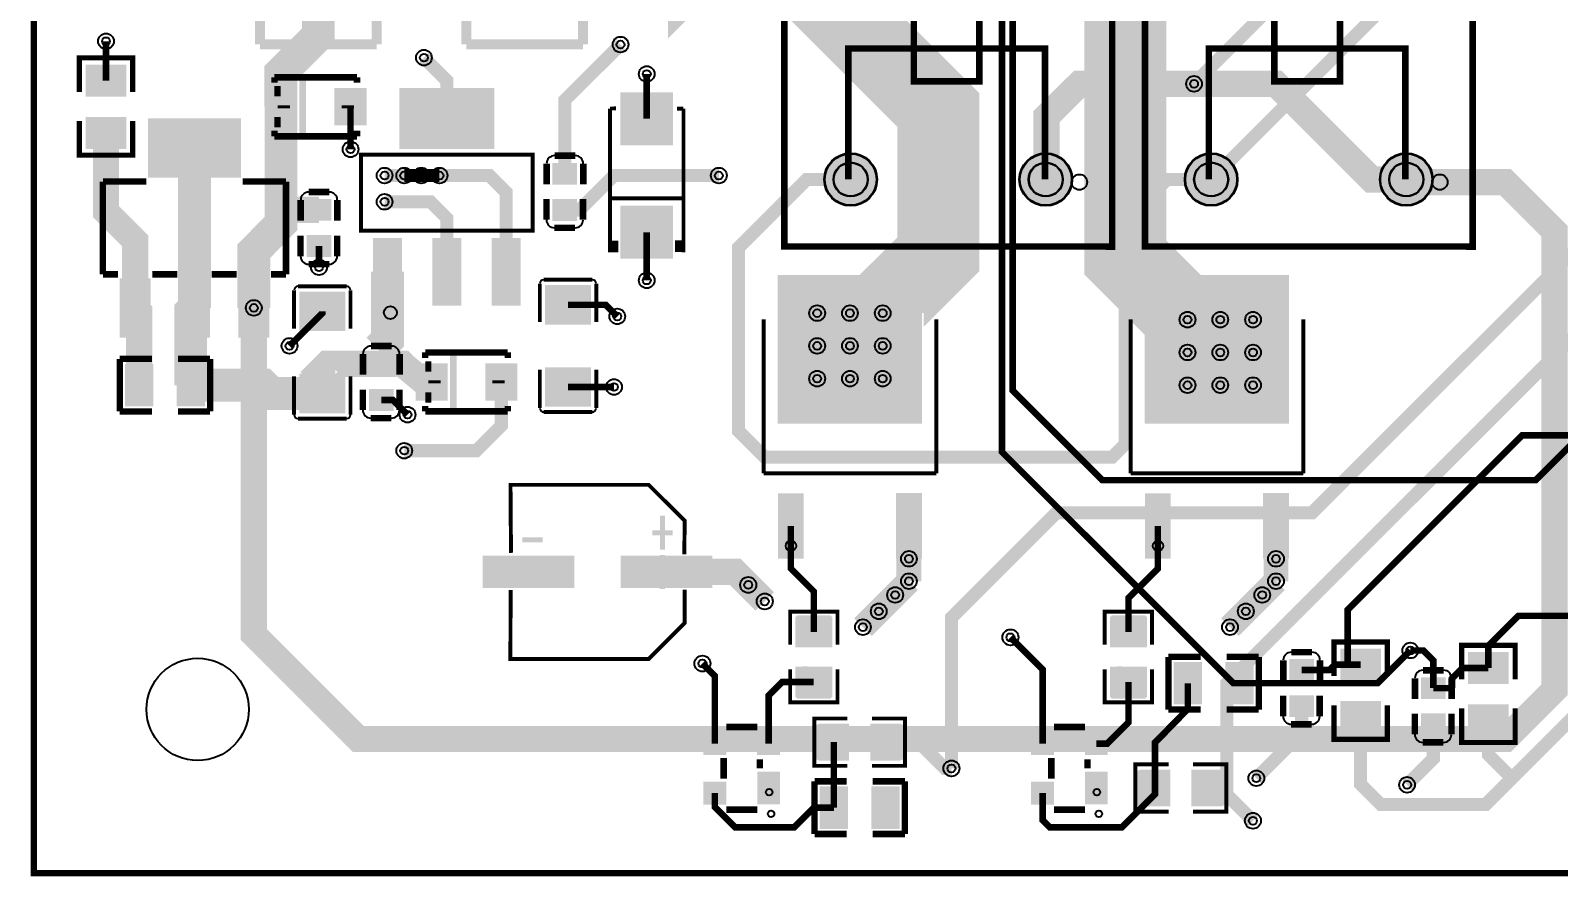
# Model space of a CAD drawing. Extents: x -5 to 3755, y -3755 to 5.
# Drawn here: x -5 to 2326, y -3755 to -2464 of the extents above; entities that cross this region are included whole.
import ezdxf

# ---------------------------------------------------------------- set-up
doc = ezdxf.new("R2010")
doc.units = 9
for name, color, linetype, true_color in [('BoardOutLine', 7, 'Continuous', 0xff00ff), ('BottomLayer', 7, 'Continuous', 0x0000ff), ('BottomSolderMaskLayer', 7, 'Continuous', 0xaa00ff), ('Document', 7, 'Continuous', 0xffffff), ('Hole', 7, 'Continuous', 0x222222), ('Inner1', 7, 'Continuous', 0x999966), ('Inner2', 7, 'Continuous', 0x008000), ('Multi-Layer', 7, 'Continuous', 0xc0c0c0), ('TopLayer', 7, 'Continuous', 0xff0000), ('TopPasteMaskLayer', 7, 'Continuous', 0x808080), ('TopSilkLayer', 7, 'Continuous', 0xffcc00), ('TopSolderMaskLayer', 7, 'Continuous', 0x800080)]:
    doc.layers.add(name, color=color, linetype=linetype, true_color=true_color)

msp = doc.modelspace()

# ---------------------------------------------------------------- hatches: boundary and pattern name
at = {"layer": 'BottomSolderMaskLayer'}
for points in [[(1205.9, -2691.1, 1), (1286.6, -2691.1, 1)], [(1503.5, -2691.1, 1), (1584.2, -2691.1, 1)], [(1755.9, -2691.1, 1), (1836.6, -2691.1, 1)], [(2053.5, -2691.1, 1), (2134.2, -2691.1, 1)]]:
    msp.add_hatch(color=256, dxfattribs=at).paths.add_polyline_path(points)
at = {"layer": 'Document'}
for points in [[(367.1, -2548.6), (367.1, -2564.3), (376.5, -2564.3), (376.5, -2548.6)], [(371.8, -2577.7), (371.8, -2582.4), (390.7, -2582.4), (390.7, -2577.7)], [(378.9, -2564.3), (378.9, -2595.8), (383.6, -2595.8), (383.6, -2564.3)], [(488.3, -2577.7), (488.3, -2582.4), (469.4, -2582.4), (469.4, -2577.7)], [(367.1, -2611.6), (367.1, -2595.8), (376.5, -2595.8), (376.5, -2611.6)], [(961.6, -2605.8), (908.5, -2605.8), (908.5, -2613.7), (961.6, -2613.7)], [(939, -2593.8), (931.1, -2593.8), (931.1, -2625.7), (939, -2625.7)], [(939, -2776.3), (931.1, -2776.3), (931.1, -2744.4), (939, -2744.4)], [(597.1, -2968.6), (597.1, -2984.3), (606.5, -2984.3), (606.5, -2968.6)], [(601.8, -2997.7), (601.8, -3002.4), (620.7, -3002.4), (620.7, -2997.7)], [(608.9, -2984.3), (608.9, -3015.8), (613.6, -3015.8), (613.6, -2984.3)], [(718.3, -2997.7), (718.3, -3002.4), (699.4, -3002.4), (699.4, -2997.7)], [(597.1, -3031.6), (597.1, -3015.8), (606.5, -3015.8), (606.5, -3031.6)], [(747.9, -3294), (747.9, -3286.2), (779.1, -3286.2), (779.1, -3294)], [(934.1, -3294), (986, -3294), (986, -3286.2), (934.1, -3286.2)], [(954.9, -3264.3), (954.9, -3316.3), (962.7, -3316.3), (962.7, -3264.3)]]:
    msp.add_hatch(color=256, dxfattribs=at).paths.add_polyline_path(points)
at = {"layer": 'Multi-Layer'}
for points in [[(1206.9, -2691.1, 1), (1285.6, -2691.1, 1)], [(1504.5, -2691.1, 1), (1583.2, -2691.1, 1)], [(1756.9, -2691.1, 1), (1835.6, -2691.1, 1)], [(2054.5, -2691.1, 1), (2133.2, -2691.1, 1)]]:
    msp.add_hatch(color=256, dxfattribs=at).paths.add_polyline_path(points)
at = {"layer": 'TopLayer'}
for points in [[(138.6, -2517.2), (138.6, -2562.9), (81.5, -2562.9), (81.5, -2517.2)], [(353.3, -2552.5), (400.5, -2552.5), (400.5, -2607.6), (353.3, -2607.6)], [(459.6, -2552.5), (506.8, -2552.5), (506.8, -2607.6), (459.6, -2607.6)], [(701, -2644.2), (559.2, -2644.2), (559.2, -2552.1), (701, -2552.1)], [(974.4, -2559.1), (974.4, -2637.8), (895.7, -2637.8), (895.7, -2559.1)], [(138.6, -2597.2), (138.6, -2642.9), (81.5, -2642.9), (81.5, -2597.2)], [(176.2, -2599.8), (314, -2599.8), (314, -2686.4), (176.2, -2686.4)], [(827.8, -2666.8), (827.8, -2698.2), (792.3, -2698.2), (792.3, -2666.8)], [(417.3, -2753.2), (417.3, -2721.8), (452.8, -2721.8), (452.8, -2753.2)], [(827.8, -2721.9), (827.8, -2753.4), (792.3, -2753.4), (792.3, -2721.9)], [(974.4, -2732.3), (974.4, -2811), (895.7, -2811), (895.7, -2732.3)], [(417.3, -2808.4), (417.3, -2776.9), (452.8, -2776.9), (452.8, -2808.4)], [(561.2, -2782.8), (561.2, -2881.2), (517.9, -2881.2), (517.9, -2782.8)], [(651.8, -2782.8), (651.8, -2881.2), (608.4, -2881.2), (608.4, -2782.8)], [(742.3, -2782.8), (742.3, -2881.2), (699, -2881.2), (699, -2782.8)], [(132.9, -2843.8), (176.2, -2843.8), (176.2, -2930.4), (132.9, -2930.4)], [(223.4, -2843.8), (266.7, -2843.8), (266.7, -2930.4), (223.4, -2930.4)], [(314, -2843.8), (357.3, -2843.8), (357.3, -2930.4), (314, -2930.4)], [(1135.8, -2837.8), (1354.3, -2837.8), (1354.3, -3062.7), (1135.8, -3062.7)], [(1695.8, -2837.8), (1914.3, -2837.8), (1914.3, -3062.7), (1695.8, -3062.7)], [(406, -2921.6), (474.1, -2921.6), (474.1, -2863.1), (406, -2863.1)], [(849.1, -2911.6), (781, -2911.6), (781, -2853.1), (849.1, -2853.1)], [(512.3, -2988.2), (512.3, -2956.8), (547.8, -2956.8), (547.8, -2988.2)], [(141, -2974.5), (180.4, -2974.5), (180.4, -3035.6), (141, -3035.6)], [(219.7, -2974.5), (259.1, -2974.5), (259.1, -3035.6), (219.7, -3035.6)], [(583.3, -2972.5), (630.5, -2972.5), (630.5, -3027.6), (583.3, -3027.6)], [(689.6, -2972.5), (736.8, -2972.5), (736.8, -3027.6), (689.6, -3027.6)], [(849.1, -2978.5), (781, -2978.5), (781, -3037), (849.1, -3037)], [(406, -2988.5), (474.1, -2988.5), (474.1, -3047), (406, -3047)], [(512.3, -3043.4), (512.3, -3011.9), (547.8, -3011.9), (547.8, -3043.4)], [(1174.2, -3172.4), (1135.6, -3172.4), (1135.6, -3267.3), (1174.2, -3267.3)], [(1354.5, -3172.4), (1316, -3172.4), (1316, -3267.3), (1354.5, -3267.3)], [(1734.2, -3172.4), (1695.6, -3172.4), (1695.6, -3267.3), (1734.2, -3267.3)], [(1914.5, -3172.4), (1876, -3172.4), (1876, -3267.3), (1914.5, -3267.3)], [(823.8, -3313.7), (686, -3313.7), (686, -3266.4), (823.8, -3266.4)], [(1034.1, -3313.7), (896.3, -3313.7), (896.3, -3266.4), (1034.1, -3266.4)], [(1217.1, -3404.3), (1162.9, -3404.3), (1162.9, -3359.7), (1217.1, -3359.7)], [(1697.1, -3404.3), (1642.9, -3404.3), (1642.9, -3359.7), (1697.1, -3359.7)], [(1916.5, -3455.6), (1916.5, -3424.1), (1951.9, -3424.1), (1951.9, -3455.6)], [(2052.8, -3409), (2052.8, -3454.6), (1995.7, -3454.6), (1995.7, -3409)], [(2247.8, -3414), (2247.8, -3459.6), (2190.7, -3459.6), (2190.7, -3414)], [(1217.1, -3435.7), (1162.9, -3435.7), (1162.9, -3480.3), (1217.1, -3480.3)], [(1697.1, -3435.7), (1642.9, -3435.7), (1642.9, -3480.3), (1697.1, -3480.3)], [(1780.3, -3490.5), (1740.9, -3490.5), (1740.9, -3429.5), (1780.3, -3429.5)], [(1859.1, -3490.5), (1819.7, -3490.5), (1819.7, -3429.5), (1859.1, -3429.5)], [(2117.3, -3483.2), (2117.3, -3451.8), (2152.8, -3451.8), (2152.8, -3483.2)], [(1916.5, -3510.7), (1916.5, -3479.2), (1951.9, -3479.2), (1951.9, -3510.7)], [(2052.8, -3489), (2052.8, -3534.6), (1995.7, -3534.6), (1995.7, -3489)], [(2247.8, -3494), (2247.8, -3539.6), (2190.7, -3539.6), (2190.7, -3494)], [(2117.3, -3538.4), (2117.3, -3506.9), (2152.8, -3506.9), (2152.8, -3538.4)], [(1022.5, -3568.7), (1022.5, -3535.7), (1055.5, -3535.7), (1055.5, -3568.7)], [(1104.5, -3568.7), (1104.5, -3535.7), (1137.5, -3535.7), (1137.5, -3568.7)], [(1242.9, -3522.9), (1242.9, -3577.1), (1198.3, -3577.1), (1198.3, -3522.9)], [(1277.1, -3522.9), (1277.1, -3577.1), (1321.7, -3577.1), (1321.7, -3522.9)], [(1522.5, -3568.7), (1522.5, -3535.7), (1555.5, -3535.7), (1555.5, -3568.7)], [(1604.5, -3568.7), (1604.5, -3535.7), (1637.5, -3535.7), (1637.5, -3568.7)], [(1022.5, -3644.3), (1022.5, -3611.3), (1055.5, -3611.3), (1055.5, -3644.3)], [(1104.5, -3643.5), (1104.5, -3596.3), (1137.5, -3596.3), (1137.5, -3643.5)], [(1522.5, -3644.3), (1522.5, -3611.3), (1555.5, -3611.3), (1555.5, -3644.3)], [(1604.5, -3643.5), (1604.5, -3596.3), (1637.5, -3596.3), (1637.5, -3643.5)], [(1732.9, -3592.9), (1732.9, -3647.1), (1688.3, -3647.1), (1688.3, -3592.9)], [(1767.1, -3592.9), (1767.1, -3647.1), (1811.7, -3647.1), (1811.7, -3592.9)], [(1240.3, -3680.5), (1200.9, -3680.5), (1200.9, -3619.5), (1240.3, -3619.5)], [(1319.1, -3680.5), (1279.7, -3680.5), (1279.7, -3619.5), (1319.1, -3619.5)]]:
    msp.add_hatch(color=256, dxfattribs=at).paths.add_polyline_path(points)
at = {"layer": 'TopPasteMaskLayer'}
for points in [[(138.6, -2517.2), (138.6, -2562.9), (81.5, -2562.9), (81.5, -2517.2)], [(353.3, -2552.5), (400.5, -2552.5), (400.5, -2607.6), (353.3, -2607.6)], [(459.6, -2552.5), (506.8, -2552.5), (506.8, -2607.6), (459.6, -2607.6)], [(701, -2644.2), (559.2, -2644.2), (559.2, -2552.1), (701, -2552.1)], [(974.4, -2559.1), (974.4, -2637.8), (895.7, -2637.8), (895.7, -2559.1)], [(138.6, -2597.2), (138.6, -2642.9), (81.5, -2642.9), (81.5, -2597.2)], [(176.2, -2599.8), (314, -2599.8), (314, -2686.4), (176.2, -2686.4)], [(827.8, -2666.8), (827.8, -2698.2), (792.3, -2698.2), (792.3, -2666.8)], [(417.3, -2753.2), (417.3, -2721.8), (452.8, -2721.8), (452.8, -2753.2)], [(827.8, -2721.9), (827.8, -2753.4), (792.3, -2753.4), (792.3, -2721.9)], [(974.4, -2732.3), (974.4, -2811), (895.7, -2811), (895.7, -2732.3)], [(417.3, -2808.4), (417.3, -2776.9), (452.8, -2776.9), (452.8, -2808.4)], [(561.2, -2782.8), (561.2, -2881.2), (517.9, -2881.2), (517.9, -2782.8)], [(651.8, -2782.8), (651.8, -2881.2), (608.4, -2881.2), (608.4, -2782.8)], [(742.3, -2782.8), (742.3, -2881.2), (699, -2881.2), (699, -2782.8)], [(132.9, -2843.8), (176.2, -2843.8), (176.2, -2930.4), (132.9, -2930.4)], [(223.4, -2843.8), (266.7, -2843.8), (266.7, -2930.4), (223.4, -2930.4)], [(314, -2843.8), (357.3, -2843.8), (357.3, -2930.4), (314, -2930.4)], [(1135.8, -2837.8), (1354.3, -2837.8), (1354.3, -3062.7), (1135.8, -3062.7)], [(1695.8, -2837.8), (1914.3, -2837.8), (1914.3, -3062.7), (1695.8, -3062.7)], [(410, -2921.6), (424.6, -2921.6), (428.5, -2917.7), (428.5, -2905.7), (432.4, -2901.7), (447.7, -2901.7), (451.6, -2905.7), (451.6, -2917.7), (455.6, -2921.6), (470.1, -2921.6), (474.1, -2917.7), (474.1, -2867.1), (470.1, -2863.1), (410, -2863.1), (406, -2867.1), (406, -2917.7)], [(845.1, -2911.6), (830.6, -2911.6), (826.6, -2907.7), (826.6, -2895.7), (822.7, -2891.7), (807.4, -2891.7), (803.5, -2895.7), (803.5, -2907.7), (799.6, -2911.6), (785, -2911.6), (781, -2907.7), (781, -2857.1), (785, -2853.1), (845.1, -2853.1), (849.1, -2857.1), (849.1, -2907.7)], [(512.3, -2988.2), (512.3, -2956.8), (547.8, -2956.8), (547.8, -2988.2)], [(141, -2974.5), (180.4, -2974.5), (180.4, -3035.6), (141, -3035.6)], [(219.7, -2974.5), (259.1, -2974.5), (259.1, -3035.6), (219.7, -3035.6)], [(583.3, -2972.5), (630.5, -2972.5), (630.5, -3027.6), (583.3, -3027.6)], [(689.6, -2972.5), (736.8, -2972.5), (736.8, -3027.6), (689.6, -3027.6)], [(845.1, -2978.5), (830.6, -2978.5), (826.6, -2982.5), (826.6, -2994.5), (822.7, -2998.4), (807.4, -2998.4), (803.5, -2994.5), (803.5, -2982.5), (799.6, -2978.5), (785, -2978.5), (781, -2982.5), (781, -3033.1), (785, -3037), (845.1, -3037), (849.1, -3033.1), (849.1, -2982.5)], [(410, -2988.5), (424.6, -2988.5), (428.5, -2992.5), (428.5, -3004.5), (432.4, -3008.4), (447.7, -3008.4), (451.6, -3004.5), (451.6, -2992.5), (455.6, -2988.5), (470.1, -2988.5), (474.1, -2992.5), (474.1, -3043.1), (470.1, -3047), (410, -3047), (406, -3043.1), (406, -2992.5)], [(512.3, -3043.4), (512.3, -3011.9), (547.8, -3011.9), (547.8, -3043.4)], [(1174.2, -3172.4), (1135.6, -3172.4), (1135.6, -3267.3), (1174.2, -3267.3)], [(1354.5, -3172.4), (1316, -3172.4), (1316, -3267.3), (1354.5, -3267.3)], [(1734.2, -3172.4), (1695.6, -3172.4), (1695.6, -3267.3), (1734.2, -3267.3)], [(1914.5, -3172.4), (1876, -3172.4), (1876, -3267.3), (1914.5, -3267.3)], [(823.8, -3313.7), (686, -3313.7), (686, -3266.4), (823.8, -3266.4)], [(1034.1, -3313.7), (896.3, -3313.7), (896.3, -3266.4), (1034.1, -3266.4)], [(1215.2, -3405.4), (1198.7, -3405.4), (1198.7, -3387.9), (1180.9, -3387.9), (1180.9, -3405.2), (1164.8, -3405.4), (1162.8, -3403.5), (1162.8, -3358.2), (1164.8, -3356.2), (1215.2, -3356.2), (1217.2, -3358.2), (1217.2, -3403.5)], [(1695.2, -3405.4), (1678.7, -3405.4), (1678.7, -3387.9), (1660.9, -3387.9), (1660.9, -3405.2), (1644.8, -3405.4), (1642.8, -3403.5), (1642.8, -3358.2), (1644.8, -3356.2), (1695.2, -3356.2), (1697.2, -3358.2), (1697.2, -3403.5)], [(1916.5, -3455.6), (1916.5, -3424.1), (1951.9, -3424.1), (1951.9, -3455.6)], [(2052.8, -3409), (2052.8, -3454.6), (1995.7, -3454.6), (1995.7, -3409)], [(2247.8, -3414), (2247.8, -3459.6), (2190.7, -3459.6), (2190.7, -3414)], [(1215.2, -3483.8), (1164.8, -3483.8), (1162.8, -3481.8), (1162.8, -3436.5), (1164.8, -3434.6), (1180.9, -3434.4), (1180.9, -3452.1), (1198.7, -3452.1), (1198.7, -3434.8), (1215.2, -3434.6), (1217.2, -3436.5), (1217.2, -3481.8)], [(1695.2, -3483.8), (1644.8, -3483.8), (1642.8, -3481.8), (1642.8, -3436.5), (1644.8, -3434.6), (1660.9, -3434.4), (1660.9, -3452.1), (1678.7, -3452.1), (1678.7, -3434.8), (1695.2, -3434.6), (1697.2, -3436.5), (1697.2, -3481.8)], [(1780.3, -3490.5), (1740.9, -3490.5), (1740.9, -3429.5), (1780.3, -3429.5)], [(1859.1, -3490.5), (1819.7, -3490.5), (1819.7, -3429.5), (1859.1, -3429.5)], [(2117.3, -3483.2), (2117.3, -3451.8), (2152.8, -3451.8), (2152.8, -3483.2)], [(1916.5, -3510.7), (1916.5, -3479.2), (1951.9, -3479.2), (1951.9, -3510.7)], [(2052.8, -3489), (2052.8, -3534.6), (1995.7, -3534.6), (1995.7, -3489)], [(2247.8, -3494), (2247.8, -3539.6), (2190.7, -3539.6), (2190.7, -3494)], [(2117.3, -3538.4), (2117.3, -3506.9), (2152.8, -3506.9), (2152.8, -3538.4)], [(1022.5, -3568.7), (1022.5, -3535.7), (1055.5, -3535.7), (1055.5, -3568.7)], [(1104.5, -3568.7), (1104.5, -3535.7), (1137.5, -3535.7), (1137.5, -3568.7)], [(1242.3, -3524.8), (1242.3, -3541.3), (1224.8, -3541.3), (1224.8, -3559.1), (1242.1, -3559.1), (1242.3, -3575.2), (1240.3, -3577.2), (1195, -3577.2), (1193.1, -3575.2), (1193.1, -3524.8), (1195, -3522.8), (1240.3, -3522.8)], [(1326.9, -3524.8), (1326.9, -3575.2), (1325, -3577.2), (1279.7, -3577.2), (1277.7, -3575.2), (1277.5, -3559.1), (1295.2, -3559.1), (1295.2, -3541.3), (1277.9, -3541.3), (1277.7, -3524.8), (1279.7, -3522.8), (1325, -3522.8)], [(1522.5, -3568.7), (1522.5, -3535.7), (1555.5, -3535.7), (1555.5, -3568.7)], [(1604.5, -3568.7), (1604.5, -3535.7), (1637.5, -3535.7), (1637.5, -3568.7)], [(1022.5, -3644.3), (1022.5, -3611.3), (1055.5, -3611.3), (1055.5, -3644.3)], [(1104.5, -3643.5), (1104.5, -3596.3), (1137.5, -3596.3), (1137.5, -3643.5)], [(1522.5, -3644.3), (1522.5, -3611.3), (1555.5, -3611.3), (1555.5, -3644.3)], [(1604.5, -3643.5), (1604.5, -3596.3), (1637.5, -3596.3), (1637.5, -3643.5)], [(1732.3, -3594.8), (1732.3, -3611.3), (1714.8, -3611.3), (1714.8, -3629.1), (1732.1, -3629.1), (1732.3, -3645.2), (1730.3, -3647.2), (1685, -3647.2), (1683.1, -3645.2), (1683.1, -3594.8), (1685, -3592.8), (1730.3, -3592.8)], [(1816.9, -3594.8), (1816.9, -3645.2), (1815, -3647.2), (1769.7, -3647.2), (1767.7, -3645.2), (1767.5, -3629.1), (1785.2, -3629.1), (1785.2, -3611.3), (1767.9, -3611.3), (1767.7, -3594.8), (1769.7, -3592.8), (1815, -3592.8)], [(1240.3, -3680.5), (1200.9, -3680.5), (1200.9, -3619.5), (1240.3, -3619.5)], [(1319.1, -3680.5), (1279.7, -3680.5), (1279.7, -3619.5), (1319.1, -3619.5)]]:
    msp.add_hatch(color=256, dxfattribs=at).paths.add_polyline_path(points)
at = {"layer": 'TopSilkLayer'}
for points in [[(405.1, -2535.1), (415.1, -2535.1), (415.1, -2625.1), (410.1, -2625.1), (405.1, -2625.1)], [(875.9, -2784.3), (891.9, -2784.3), (891.7, -2802.4), (875.9, -2802.3)], [(978.2, -2783.9), (994.2, -2784), (994, -2802.1), (978.2, -2801.9)], [(635.1, -2955.1), (645.1, -2955.1), (645.1, -3045.1), (640.1, -3045.1), (635.1, -3045.1)], [(963, -3256.3), (963, -3204.3), (955.2, -3204.3), (955.2, -3256.3)], [(745.1, -3245.1), (745.1, -3237.3), (776.2, -3237.3), (776.2, -3245.1)], [(974.7, -3234.2), (974.7, -3226.4), (943.5, -3226.4), (943.5, -3234.2)]]:
    msp.add_hatch(color=256, dxfattribs=at).paths.add_polyline_path(points)
at = {"layer": 'TopSolderMaskLayer'}
for points in [[(141.1, -2515.6), (141.1, -2564.5), (79, -2564.5), (79, -2515.6)], [(352.3, -2551.5), (401.5, -2551.5), (401.5, -2608.6), (352.3, -2608.6)], [(458.6, -2551.5), (507.8, -2551.5), (507.8, -2608.6), (458.6, -2608.6)], [(702.5, -2644.8), (557.7, -2644.8), (557.7, -2551.4), (702.5, -2551.4)], [(975.4, -2558.1), (975.4, -2638.8), (894.7, -2638.8), (894.7, -2558.1)], [(141.1, -2595.6), (141.1, -2644.5), (79, -2644.5), (79, -2595.6)], [(174.2, -2597.8), (316, -2597.8), (316, -2688.4), (174.2, -2688.4)], [(1205.9, -2691.1, 1), (1286.6, -2691.1, 1)], [(1503.5, -2691.1, 1), (1584.2, -2691.1, 1)], [(1755.9, -2691.1, 1), (1836.6, -2691.1, 1)], [(2053.5, -2691.1, 1), (2134.2, -2691.1, 1)], [(828.9, -2665.9), (828.9, -2699.1), (791.2, -2699.1), (791.2, -2665.9)], [(416.2, -2754.1), (416.2, -2720.9), (453.9, -2720.9), (453.9, -2754.1)], [(828.9, -2721), (828.9, -2754.3), (791.2, -2754.3), (791.2, -2721)], [(975.4, -2731.3), (975.4, -2812), (894.7, -2812), (894.7, -2731.3)], [(416.2, -2809.3), (416.2, -2776), (453.9, -2776), (453.9, -2809.3)], [(561.6, -2780.5), (561.6, -2883.5), (517.5, -2883.5), (517.5, -2780.5)], [(652.2, -2780.5), (652.2, -2883.5), (608, -2883.5), (608, -2780.5)], [(742.7, -2780.5), (742.7, -2883.5), (698.6, -2883.5), (698.6, -2780.5)], [(130.9, -2841.8), (178.2, -2841.8), (178.2, -2932.4), (130.9, -2932.4)], [(221.4, -2841.8), (268.7, -2841.8), (268.7, -2932.4), (221.4, -2932.4)], [(312, -2841.8), (359.3, -2841.8), (359.3, -2932.4), (312, -2932.4)], [(1134.9, -2836.8), (1355.2, -2836.8), (1355.2, -3063.7), (1134.9, -3063.7)], [(1694.9, -2836.8), (1915.2, -2836.8), (1915.2, -3063.7), (1694.9, -3063.7)], [(404.9, -2922.5), (475.2, -2922.5), (475.2, -2862.3), (404.9, -2862.3)], [(850.2, -2912.5), (779.9, -2912.5), (779.9, -2852.3), (850.2, -2852.3)], [(511.2, -2989.1), (511.2, -2955.9), (548.9, -2955.9), (548.9, -2989.1)], [(139, -2972.5), (182.4, -2972.5), (182.4, -3037.6), (139, -3037.6)], [(217.7, -2972.5), (261.1, -2972.5), (261.1, -3037.6), (217.7, -3037.6)], [(582.3, -2971.5), (631.5, -2971.5), (631.5, -3028.6), (582.3, -3028.6)], [(688.6, -2971.5), (737.8, -2971.5), (737.8, -3028.6), (688.6, -3028.6)], [(850.2, -2977.7), (779.9, -2977.7), (779.9, -3037.8), (850.2, -3037.8)], [(404.9, -2987.7), (475.2, -2987.7), (475.2, -3047.8), (404.9, -3047.8)], [(511.2, -3044.3), (511.2, -3011), (548.9, -3011), (548.9, -3044.3)], [(1174.6, -3170), (1135.2, -3170), (1135.2, -3269.7), (1174.6, -3269.7)], [(1354.9, -3169.9), (1315.5, -3169.9), (1315.5, -3269.7), (1354.9, -3269.7)], [(1734.6, -3170), (1695.2, -3170), (1695.2, -3269.7), (1734.6, -3269.7)], [(1914.9, -3169.9), (1875.5, -3169.9), (1875.5, -3269.7), (1914.9, -3269.7)], [(824.8, -3314.7), (685, -3314.7), (685, -3265.4), (824.8, -3265.4)], [(1035.1, -3314.7), (895.3, -3314.7), (895.3, -3265.4), (1035.1, -3265.4)], [(1218.3, -3405.1), (1161.7, -3405.1), (1161.7, -3358.8), (1218.3, -3358.8)], [(1698.3, -3405.1), (1641.7, -3405.1), (1641.7, -3358.8), (1698.3, -3358.8)], [(1915.4, -3456.5), (1915.4, -3423.2), (1953, -3423.2), (1953, -3456.5)], [(2055.3, -3407.4), (2055.3, -3456.2), (1993.2, -3456.2), (1993.2, -3407.4)], [(2250.3, -3412.4), (2250.3, -3461.2), (2188.2, -3461.2), (2188.2, -3412.4)], [(1218.3, -3434.9), (1161.7, -3434.9), (1161.7, -3481.2), (1218.3, -3481.2)], [(1698.3, -3434.9), (1641.7, -3434.9), (1641.7, -3481.2), (1698.3, -3481.2)], [(1782.3, -3492.5), (1738.9, -3492.5), (1738.9, -3427.5), (1782.3, -3427.5)], [(1861.1, -3492.5), (1817.7, -3492.5), (1817.7, -3427.5), (1861.1, -3427.5)], [(2116.2, -3484.1), (2116.2, -3450.9), (2153.9, -3450.9), (2153.9, -3484.1)], [(1915.4, -3511.6), (1915.4, -3478.3), (1953, -3478.3), (1953, -3511.6)], [(2055.3, -3487.4), (2055.3, -3536.2), (1993.2, -3536.2), (1993.2, -3487.4)], [(2250.3, -3492.4), (2250.3, -3541.2), (2188.2, -3541.2), (2188.2, -3492.4)], [(2116.2, -3539.3), (2116.2, -3506), (2153.9, -3506), (2153.9, -3539.3)], [(1021.5, -3569.7), (1021.5, -3534.7), (1056.5, -3534.7), (1056.5, -3569.7)], [(1103.5, -3569.7), (1103.5, -3534.7), (1138.5, -3534.7), (1138.5, -3569.7)], [(1243.9, -3521.9), (1243.9, -3578.1), (1197.3, -3578.1), (1197.3, -3521.9)], [(1276.1, -3521.9), (1276.1, -3578.1), (1322.7, -3578.1), (1322.7, -3521.9)], [(1521.5, -3569.7), (1521.5, -3534.7), (1556.5, -3534.7), (1556.5, -3569.7)], [(1603.5, -3569.7), (1603.5, -3534.7), (1638.5, -3534.7), (1638.5, -3569.7)], [(1021.5, -3645.3), (1021.5, -3610.3), (1056.5, -3610.3), (1056.5, -3645.3)], [(1103.8, -3645), (1103.8, -3594.9), (1138.2, -3594.9), (1138.2, -3645)], [(1521.5, -3645.3), (1521.5, -3610.3), (1556.5, -3610.3), (1556.5, -3645.3)], [(1603.8, -3645), (1603.8, -3594.9), (1638.2, -3594.9), (1638.2, -3645)], [(1733.9, -3591.9), (1733.9, -3648.1), (1687.3, -3648.1), (1687.3, -3591.9)], [(1766.1, -3591.9), (1766.1, -3648.1), (1812.7, -3648.1), (1812.7, -3591.9)], [(1242.3, -3682.5), (1198.9, -3682.5), (1198.9, -3617.5), (1242.3, -3617.5)], [(1321.1, -3682.5), (1277.7, -3682.5), (1277.7, -3617.5), (1321.1, -3617.5)]]:
    msp.add_hatch(color=256, dxfattribs=at).paths.add_polyline_path(points)

# ---------------------------------------------------------------- linework, layer by layer
at = {"layer": 'BoardOutLine', "const_width": 10}
msp.add_lwpolyline([(0, 0), (3750, 0), (3750, -3750), (0, -3750), (0, 0)], close=True, dxfattribs=at)
at = {"layer": 'BottomLayer', "const_width": 40}
for points in [[(2093.9, -2691.1), (2041.1, -2691.1), (1895.1, -2545.1), (1770.1, -2545.1)], [(335.6, -2887.1), (335.6, -3385.6), (495.1, -3545.1), (2245.1, -3545.1), (2320.1, -3470.1), (2320.1, -2770.1), (2245.1, -2695.1), (2097.9, -2695.1), (2093.9, -2691.2)]]:
    msp.add_lwpolyline(points, dxfattribs=at)
at = {"layer": 'BottomSolderMaskLayer'}
for centre, radius in [((1246.2, -2691.1), 40.4), ((1543.9, -2691.1), 40.4), ((1796.2, -2691.1), 40.4), ((2093.9, -2691.1), 40.4), ((1246.2, -2691.1), 26.2), ((1543.9, -2691.1), 26.2), ((1796.2, -2691.1), 26.2), ((2093.9, -2691.1), 26.2)]:
    msp.add_circle(centre, radius, dxfattribs=at)
at = {"layer": 'Document'}
for centre, radius in [((1595.1, -2695.1), 11.8), ((2145.1, -2695.1), 11.8), ((544, -2894.3), 9.84), ((1155.1, -3250.1), 7.87), ((1715.1, -3250.1), 7.87), ((1121.7, -3626.4), 5), ((1621.7, -3626.4), 5)]:
    msp.add_circle(centre, radius, dxfattribs=at)
at = {"layer": 'Hole'}
for centre, radius in [((110.1, -2480.1), 6), ((895.1, -2485.1), 6), ((595.1, -2505.1), 6), ((935.1, -2530.1), 6), ((1770.1, -2545.1), 6), ((483.2, -2645.1), 6), ((535.1, -2685.1), 6), ((565.1, -2685.1), 6), ((591.1, -2685.1), 6), ((618.9, -2685.1), 6), ((1045.1, -2685.1), 6), ((535.1, -2725.1), 6), ((435.1, -2825.1), 6), ((935.1, -2845.1), 6), ((335.6, -2887.1), 6), ((1195.1, -2895.1), 6), ((1245.1, -2895.1), 6), ((1295.1, -2895.1), 6), ((890.1, -2900.1), 6), ((1760.1, -2905.1), 6), ((1810.1, -2905.1), 6), ((1860.1, -2905.1), 6), ((390.1, -2945.1), 6), ((1195.1, -2945.1), 6), ((1245.1, -2945.1), 6), ((1295.1, -2945.1), 6), ((1760.1, -2955.1), 6), ((1810.1, -2955.1), 6), ((1860.1, -2955.1), 6), ((885.1, -3007.8), 6), ((1195.1, -2995.1), 6), ((1245.1, -2995.1), 6), ((1295.1, -2995.1), 6), ((1760.1, -3005.1), 6), ((1810.1, -3005.1), 6), ((1860.1, -3005.1), 6), ((570.1, -3050.1), 6), ((565.1, -3105.1), 6), ((1335.1, -3270.1), 6), ((1895.1, -3270.1), 6), ((1090, -3310), 6.1), ((1335.1, -3304.3), 6), ((1895.1, -3304.3), 6), ((1115.1, -3335.1), 6.1), ((1314.1, -3325.3), 6), ((1874.1, -3325.3), 6), ((1289.1, -3350.3), 6), ((1849.1, -3350.3), 6), ((1264.9, -3374.5), 6), ((1824.9, -3374.5), 6), ((1490, -3390), 6.1), ((1020, -3430), 6.1), ((2100, -3410), 6), ((1400, -3590), 6.1), ((1865.1, -3605.1), 6), ((2095.1, -3615.1), 6), ((1860, -3670), 6.1)]:
    msp.add_circle(centre, radius, dxfattribs=at)
at = {"layer": 'Inner1'}
for points, const_width in [([(1810.1, -2955.1), (1665.1, -2810.1), (1665.1, -1215.1), (2050.1, -830.1), (2050.1, -550.7), (1828.8, -329.4)], 125), ([(1465.1, -302.9), (1541.7, -379.5), (1541.7, -1153), (1493.2, -1201.4), (1493.2, -3013.2), (1630, -3150), (2291.3, -3150), (2359.6, -3081.7)], 10), ([(1287.9, -480.1), (1287.9, -666.6), (1477.2, -855.9), (1477.2, -3107.2), (1830, -3460), (2050, -3460), (2100, -3410)], 10), ([(1295.1, -2895.1), (1295.1, -2890.1), (1380.1, -2805.1), (1380.1, -2585.1), (1050.1, -2255.1), (1050.1, -1025.1), (1100.1, -975.1), (1100.1, -632), (1101.3, -630.7)], 125), ([(2765.1, -1215.1), (2765.1, -1545.1), (2575.1, -1735.1), (2415.1, -1735.1), (2155.1, -1995.1), (2155.1, -2332.3), (1796.2, -2691.1)], 20)]:
    msp.add_lwpolyline(points, dxfattribs=dict(at, const_width=const_width))
at = {"layer": 'Inner2', "const_width": 20}
for points in [[(2765.1, -1215.1), (2765.1, -1545.1), (2575.1, -1735.1), (2415.1, -1735.1), (2155.1, -1995.1), (2155.1, -2332.3), (1796.2, -2691.1)], [(2166, -1418.3), (2161.7, -1418.3), (1960, -1620), (1960, -2355.1), (1770.1, -2545.1)], [(2445.1, -2695.1), (2445.1, -2704.9), (1950, -3200), (1560, -3200), (1400, -3360), (1400, -3590)], [(2445.1, -2895.1), (2384.9, -2895.1), (1820, -3460), (1820, -3630), (1860, -3670)]]:
    msp.add_lwpolyline(points, dxfattribs=at)
at = {"layer": 'Multi-Layer'}
for centre, radius in [((110.1, -2480.1), 12), ((595.1, -2505.1), 12), ((895.1, -2485.1), 12), ((935.1, -2530.1), 12), ((1770.1, -2545.1), 12), ((483.2, -2645.1), 12), ((1246.2, -2691.1), 39.4), ((1543.9, -2691.1), 39.4), ((1796.2, -2691.1), 39.4), ((2093.9, -2691.1), 39.4), ((535.1, -2685.1), 12), ((565.1, -2685.1), 12), ((591.1, -2685.1), 12), ((618.9, -2685.1), 12), ((1045.1, -2685.1), 12), ((1246.2, -2691.1), 25.6), ((1543.9, -2691.1), 25.6), ((1796.2, -2691.1), 25.6), ((2093.9, -2691.1), 25.6), ((535.1, -2725.1), 12), ((435.1, -2825.1), 12), ((935.1, -2845.1), 12), ((335.6, -2887.1), 12), ((890.1, -2900.1), 12), ((1195.1, -2895.1), 12), ((1245.1, -2895.1), 12), ((1295.1, -2895.1), 12), ((1760.1, -2905.1), 12), ((1810.1, -2905.1), 12), ((1860.1, -2905.1), 12), ((390.1, -2945.1), 12), ((1195.1, -2945.1), 12), ((1245.1, -2945.1), 12), ((1295.1, -2945.1), 12), ((1760.1, -2955.1), 12), ((1810.1, -2955.1), 12), ((1860.1, -2955.1), 12), ((1195.1, -2995.1), 12), ((1245.1, -2995.1), 12), ((1295.1, -2995.1), 12), ((885.1, -3007.8), 12), ((1760.1, -3005.1), 12), ((1810.1, -3005.1), 12), ((1860.1, -3005.1), 12), ((570.1, -3050.1), 12), ((565.1, -3105.1), 12), ((1335.1, -3270.1), 12), ((1895.1, -3270.1), 12), ((1090, -3310), 12.2), ((1335.1, -3304.3), 12), ((1895.1, -3304.3), 12), ((1115.1, -3335.1), 12.2), ((1314.1, -3325.3), 12), ((1874.1, -3325.3), 12), ((1289.1, -3350.3), 12), ((1849.1, -3350.3), 12), ((1264.9, -3374.5), 12), ((1490, -3390), 12.2), ((1824.9, -3374.5), 12), ((2100, -3410), 12), ((250, -3500), 78), ((1020, -3430), 12.2), ((1400, -3590), 12.2), ((1865.1, -3605.1), 12), ((2095.1, -3615.1), 12), ((1860, -3670), 12.2)]:
    msp.add_circle(centre, radius, dxfattribs=at)
at = {"layer": 'TopLayer'}
for points, const_width in [([(1030.1, -1699), (1030.1, -2325.1), (1065.1, -2290.1), (1660.1, -2290.1), (1660.1, -1835.2), (1796.3, -1699)], 125), ([(434.2, -2379.4), (434.2, -2471), (376.9, -2528.2), (376.9, -2580.1)], 50), ([(110.1, -2540.1), (110.1, -2480.1)], 10), ([(810.1, -2682.5), (810.1, -2570.1), (895.1, -2485.1)], 20), ([(630.1, -2598.1), (630.1, -2540.1), (595.1, -2505.1)], 20), ([(935.1, -2598.4), (935.1, -2530.1)], 10), ([(1770.1, -2545.1), (1595.1, -2545.1), (1545.1, -2595.1), (1545.1, -2689.9), (1543.9, -2691.1)], 40), ([(377, -2580.1), (377, -2758.2), (335.6, -2800.6), (335.6, -2887.1)], 50), ([(483.2, -2580.1), (483.2, -2645.1)], 10), ([(154.5, -2887.1), (154.5, -2784.5), (110.1, -2740.1), (110.1, -2620.1)], 40), ([(245.1, -2643.1), (245.1, -2887.1)], 50), ([(565.1, -2685.1), (535.1, -2685.1)], 20), ([(591.1, -2685.1), (565.1, -2685.1)], 20), ([(618.9, -2685.1), (591.1, -2685.1)], 20), ([(720.6, -2832), (720.6, -2710.6), (695.1, -2685.1), (618.9, -2685.1)], 20), ([(810.1, -2737.6), (832.5, -2737.6), (885.1, -2685.1), (1045.1, -2685.1)], 20), ([(1246.2, -2691.1), (1179, -2691.1), (1075.1, -2795.1), (1075.1, -3075.1), (1115.1, -3115.1), (1645.1, -3115.1), (1665.1, -3095.1), (1665.1, -2755.1), (1729, -2691.1), (1796.2, -2691.1)], 20), ([(435.1, -2737.5), (377, -2737.5)], 40), ([(630.1, -2832), (630.1, -2750.1), (605.1, -2725.1), (535.1, -2725.1)], 20), ([(935.1, -2771.7), (935.1, -2845.1)], 10), ([(435.1, -2792.6), (435.1, -2825.1)], 10), ([(539.6, -2832), (539.6, -2935.6), (525.1, -2950.1)], 50), ([(154.5, -2887.1), (160.7, -2893.2), (160.7, -3005.1)], 40), ([(245.1, -2887.1), (239.4, -2892.7), (239.4, -3005.1)], 50), ([(440.1, -2892.4), (440.1, -2895.1), (390.1, -2945.1)], 10), ([(815.1, -2882.4), (872.4, -2882.4), (890.1, -2900.1)], 10), ([(530.1, -2972.5), (447.6, -2972.5), (435.1, -2985.1), (440.1, -2990.1), (440.1, -3017.8)], 40), ([(607, -3000.1), (595.1, -3000.1), (565.1, -2975.1), (562.7, -2972.5), (530.1, -2972.5)], 40), ([(239.4, -3005.1), (350.1, -3005.1), (362.8, -3017.8), (440.1, -3017.8)], 50), ([(713.2, -3000.1), (713.2, -3066.9), (675.1, -3105.1), (565.1, -3105.1)], 20), ([(815.1, -3007.8), (885.1, -3007.8)], 10), ([(3045.1, -2995.1), (2683, -3357.1), (2265.1, -3357.1), (2219.2, -3402.9)], 10), ([(530.1, -3027.6), (547.6, -3027.6), (570.1, -3050.1)], 10), ([(2004.4, -3431.8), (2004.4, -3347.9), (2270.6, -3081.7), (2359.6, -3081.7)], 10), ([(1190, -3382), (1190, -3320), (1154.9, -3284.9), (1154.9, -3219.8)], 10), ([(1335.1, -3219.2), (1335.1, -3270.1)], 38), ([(1670, -3382), (1670, -3330), (1714.9, -3285.1), (1714.9, -3219.8)], 10), ([(1895.1, -3219.2), (1895.1, -3270.1)], 38), ([(1335.1, -3270.1), (1335.1, -3304.3)], 38), ([(1895.1, -3270.1), (1895.1, -3304.3)], 38), ([(965.2, -3290.1), (1070.1, -3290.1), (1090, -3310)], 40), ([(1335.1, -3304.3), (1335.1, -3304.3), (1314.1, -3325.3)], 38), ([(1895.1, -3304.3), (1895.1, -3304.3), (1874.1, -3325.3)], 38), ([(1090, -3310), (1115.1, -3335.1)], 40), ([(1314.1, -3325.3), (1289.1, -3350.3)], 38), ([(1874.1, -3325.3), (1849.1, -3350.3)], 38), ([(1289.1, -3350.3), (1264.9, -3374.5)], 38), ([(1849.1, -3350.3), (1824.9, -3374.5)], 38), ([(1539, -3552.2), (1539, -3439), (1490, -3390)], 10), ([(2219.2, -3436.8), (2219.2, -3402.9)], 10), ([(1039, -3552.2), (1039, -3449), (1020, -3430)], 10), ([(2135.1, -3467.5), (2135.1, -3425.1), (2120, -3410), (2100, -3410)], 10), ([(3045.1, -3495.1), (2615.1, -3495.1), (2555.1, -3435.1), (2425.1, -3435.1), (2255.1, -3605.1)], 20), ([(1934.2, -3439.8), (1976.6, -3439.8), (1984.7, -3431.8)], 10), ([(2004.4, -3431.8), (1984.7, -3431.8)], 10), ([(2024.2, -3431.8), (2004.4, -3431.8)], 10), ([(2163.8, -3467.5), (2163.8, -3452.7), (2179.7, -3436.8)], 10), ([(2219.2, -3436.8), (2179.7, -3436.8)], 10), ([(1121, -3552.2), (1121, -3479), (1142, -3458), (1190, -3458)], 10), ([(1621, -3552.2), (1637.8, -3552.2), (1670, -3520), (1670, -3458)], 10), ([(1760.6, -3460), (1760.6, -3499.4), (1710.6, -3550.6), (1710.6, -3620)], 10), ([(2149.4, -3467.5), (2135.1, -3467.5)], 10), ([(2149.4, -3467.5), (2163.8, -3467.5)], 10), ([(1934.2, -3495), (1934.2, -3535.9), (1865.1, -3605.1)], 20), ([(2024.2, -3511.8), (2024.2, -3614.2), (2055.1, -3645.1), (2215.1, -3645.1), (2255.1, -3605.1), (2219.2, -3569.2), (2219.2, -3516.8)], 20), ([(2135.1, -3522.6), (2135.1, -3575.1), (2095.1, -3615.1)], 20), ([(1400, -3590), (1390, -3590), (1350, -3550), (1299.4, -3550)], 20), ([(1220.6, -3550), (1220.6, -3650)], 10), ([(1860, -3670), (1810, -3620), (1789.4, -3620)], 20), ([(1220.6, -3650), (1190, -3650), (1160, -3680), (1070, -3680), (1039, -3649), (1039, -3627.8)], 10), ([(1710.6, -3620), (1710.6, -3629.4), (1660, -3680), (1550, -3680), (1539, -3669), (1539, -3627.8)], 10)]:
    msp.add_lwpolyline(points, dxfattribs=dict(at, const_width=const_width))
at = {"layer": 'TopSilkLayer'}
for points, const_width in [([(1635.2, -2793.4), (1145.1, -2793.4), (1145.1, -1651.7)], 10), ([(1635.2, -2793.5), (1645.1, -2793.5), (1645.1, -1651.8)], 10), ([(2185.2, -2793.4), (1695.1, -2793.4), (1695.1, -1651.7)], 10), ([(2185.2, -2793.5), (2195.1, -2793.5), (2195.1, -1651.8)], 10), ([(345, -2484.6), (344.4, -1706.4)], 15.2), ([(523, -1707.8), (523, -2484.6)], 15.2), ([(659.9, -2484.6), (659.3, -1706.4)], 15.2), ([(837.9, -1707.8), (837.9, -2484.6)], 15.2), ([(523, -2484.6), (345, -2484.6)], 15.2), ([(837.9, -2484.6), (659.9, -2484.6)], 15.2), ([(1542.6, -2691.1), (1542.6, -2491.1), (1242.6, -2491.1), (1242.6, -2691.1)], 10), ([(2092.6, -2691.1), (2092.6, -2491.1), (1792.6, -2491.1), (1792.6, -2691.1)], 10), ([(69.3, -2557.3), (69.3, -2505.4), (150.8, -2505.4), (150.8, -2557.3)], 7.87), ([(367.1, -2535.1), (493.1, -2535.1)], 10), ([(367.1, -2535.1), (367.1, -2543.4)], 10), ([(493.1, -2535.1), (493.1, -2543.4)], 10), ([(878.9, -2582.8), (888.3, -2582.6)], 6), ([(878.9, -2787.3), (878.9, -2582.8)], 6), ([(981.3, -2583), (990.8, -2582.7)], 6), ([(991.2, -2787.3), (991.2, -2582.8)], 6), ([(69.3, -2601.9), (69.3, -2653.9), (150.8, -2653.9), (150.8, -2601.9)], 7.87), ([(367.1, -2616.7), (367.1, -2625.1)], 10), ([(367.1, -2625.1), (425, -2625.1), (425, -2625.1), (493.1, -2625.1)], 10), ([(493.1, -2616.7), (493.1, -2625.1)], 10), ([(826, -2654.7), (794.5, -2654.7)], 10), ([(782.3, -2698.4), (782.3, -2666.9)], 10), ([(838.2, -2698.4), (838.2, -2666.9)], 10), ([(105.3, -2694.2), (105.3, -2835.9)], 10), ([(171.6, -2694.2), (105.3, -2694.2)], 10), ([(384.8, -2694.2), (318.5, -2694.2)], 10), ([(384.8, -2694.2), (384.8, -2835.9)], 10), ([(407.1, -2754), (407.1, -2722.5)], 10), ([(419.3, -2710.3), (450.8, -2710.3)], 10), ([(463, -2754), (463, -2722.5)], 10), ([(782.1, -2721.1), (782.1, -2752.6)], 10), ([(838, -2721.1), (838, -2752.6)], 10), ([(878.9, -2719.9), (991.2, -2719.9)], 6), ([(406.9, -2776.7), (406.9, -2808.2)], 10), ([(462.8, -2776.7), (462.8, -2808.2)], 10), ([(825.8, -2764.8), (794.3, -2764.8)], 10), ([(419.1, -2820.4), (450.6, -2820.4)], 10), ([(128.3, -2835.9), (105.3, -2835.9)], 10), ([(218.9, -2835.9), (180.7, -2835.9)], 10), ([(309.4, -2835.9), (271.3, -2835.9)], 10), ([(384.8, -2835.9), (361.8, -2835.9)], 10), ([(852.1, -2844.1), (778, -2844.1)], 6), ([(397, -2918.6), (397, -2860.1)], 6), ([(403, -2854.1), (477.1, -2854.1)], 6), ([(483.1, -2860.1), (483.1, -2918.6)], 6), ([(772, -2850.1), (772, -2908.6)], 6), ([(858.1, -2908.6), (858.1, -2850.1)], 6), ([(1113.3, -2904.6), (1113.3, -3139.5)], 6), ([(1376.8, -2904.6), (1376.8, -3139.5)], 6), ([(1673.3, -2904.6), (1673.3, -3139.5)], 6), ([(1936.8, -2904.6), (1936.8, -3139.5)], 6), ([(180.4, -2964.9), (131.2, -2964.9)], 10), ([(131.2, -2964.9), (131.2, -3045.2)], 10), ([(219.7, -2964.9), (269, -2964.9)], 10), ([(269, -2964.9), (269, -3045.2)], 10), ([(502.1, -2989), (502.1, -2957.5)], 10), ([(514.3, -2945.3), (545.8, -2945.3)], 10), ([(558, -2989), (558, -2957.5)], 10), ([(597.1, -2955.1), (723.1, -2955.1)], 10), ([(597.1, -2955.1), (597.1, -2963.4)], 10), ([(723.1, -2955.1), (723.1, -2963.4)], 10), ([(772, -3040), (772, -2981.5)], 6), ([(858.1, -2981.5), (858.1, -3040)], 6), ([(397, -2991.5), (397, -3050)], 6), ([(483.1, -3050), (483.1, -2991.5)], 6), ([(501.9, -3011.7), (501.9, -3043.2)], 10), ([(557.8, -3011.7), (557.8, -3043.2)], 10), ([(180.4, -3045.2), (131.2, -3045.2)], 10), ([(219.7, -3045.2), (269, -3045.2)], 10), ([(403, -3056), (477.1, -3056)], 6), ([(514.1, -3055.4), (545.6, -3055.4)], 10), ([(597.1, -3036.7), (597.1, -3045.1)], 10), ([(597.1, -3045.1), (655, -3045.1), (655, -3045.1), (723.1, -3045.1)], 10), ([(723.1, -3036.7), (723.1, -3045.1)], 10), ([(852.1, -3046), (778, -3046)], 6), ([(1113.3, -3139.5), (1376.8, -3139.5)], 6), ([(1673.3, -3139.5), (1936.8, -3139.5)], 6), ([(728, -3261), (727.2, -3157.2), (938.1, -3157.2), (993, -3212.1), (992.4, -3263.1)], 6), ([(727.4, -3317.9), (727.1, -3423), (938, -3423), (993, -3368), (993, -3317.1)], 6), ([(1226.1, -3401.3), (1226.1, -3350.7), (1153.9, -3350.7), (1153.9, -3401.3)], 6), ([(1706.1, -3401.3), (1706.1, -3350.7), (1633.9, -3350.7), (1633.9, -3401.3)], 6), ([(1983.5, -3449.1), (1983.5, -3397.1), (2065, -3397.1), (2065, -3449.1)], 7.87), ([(2178.5, -3454.1), (2178.5, -3402.1), (2260, -3402.1), (2260, -3454.1)], 7.87), ([(1780.3, -3419.8), (1731.1, -3419.8)], 10), ([(1731.1, -3500.2), (1731.1, -3419.8)], 10), ([(1819.7, -3419.8), (1868.9, -3419.8)], 10), ([(1868.9, -3500.2), (1868.9, -3419.8)], 10), ([(1906.3, -3456.4), (1906.3, -3424.9)], 10), ([(1918.5, -3412.7), (1950, -3412.7)], 10), ([(1962.2, -3456.4), (1962.2, -3424.9)], 10), ([(1226.1, -3438.7), (1226.1, -3489.3), (1153.9, -3489.3), (1153.9, -3438.7)], 6), ([(1706.1, -3438.7), (1706.1, -3489.3), (1633.9, -3489.3), (1633.9, -3438.7)], 6), ([(2107.1, -3484), (2107.1, -3452.5)], 10), ([(2119.3, -3440.3), (2150.8, -3440.3)], 10), ([(2163, -3484), (2163, -3452.5)], 10), ([(1780.3, -3500.2), (1731.1, -3500.2)], 10), ([(1819.7, -3500.2), (1868.9, -3500.2)], 10), ([(1906, -3479), (1906, -3510.5)], 10), ([(1961.9, -3479), (1961.9, -3510.5)], 10), ([(1983.5, -3493.6), (1983.5, -3545.6), (2065, -3545.6), (2065, -3493.6)], 7.87), ([(2178.5, -3498.6), (2178.5, -3550.6), (2260, -3550.6), (2260, -3498.6)], 7.87), ([(1241.3, -3513.9), (1190.7, -3513.9), (1190.7, -3586.1), (1241.3, -3586.1)], 6), ([(1278.7, -3513.9), (1329.3, -3513.9), (1329.3, -3586.1), (1278.7, -3586.1)], 6), ([(1918.2, -3522.7), (1949.7, -3522.7)], 10), ([(2106.9, -3506.7), (2106.9, -3538.2)], 10), ([(2162.8, -3506.7), (2162.8, -3538.2)], 10), ([(1056.4, -3527), (1103.6, -3527)], 10), ([(1556.4, -3527), (1603.6, -3527)], 10), ([(2119.1, -3550.4), (2150.6, -3550.4)], 10), ([(1052.4, -3574.3), (1052.4, -3605.7)], 10), ([(1107.6, -3576.2), (1107.6, -3590)], 10), ([(1552.4, -3574.3), (1552.4, -3605.7)], 10), ([(1607.6, -3576.2), (1607.6, -3590)], 10), ([(1731.3, -3583.9), (1680.7, -3583.9), (1680.7, -3656.1), (1731.3, -3656.1)], 6), ([(1768.7, -3583.9), (1819.3, -3583.9), (1819.3, -3656.1), (1768.7, -3656.1)], 6), ([(1240.3, -3609.8), (1191.1, -3609.8)], 10), ([(1191.1, -3690.2), (1191.1, -3609.8)], 10), ([(1279.7, -3609.8), (1328.9, -3609.8)], 10), ([(1328.9, -3690.2), (1328.9, -3609.8)], 10), ([(1103.6, -3653), (1056.4, -3653)], 10), ([(1603.6, -3653), (1556.4, -3653)], 10), ([(1240.3, -3690.2), (1191.1, -3690.2)], 10), ([(1279.7, -3690.2), (1328.9, -3690.2)], 10)]:
    msp.add_lwpolyline(points, dxfattribs=dict(at, const_width=const_width))
for points, const_width in [([(1442.6, -2541.1), (1442.6, -2441.1), (1342.6, -2441.1), (1342.6, -2541.1), (1442.6, -2541.1)], 10), ([(1992.6, -2541.1), (1992.6, -2441.1), (1892.6, -2441.1), (1892.6, -2541.1), (1992.6, -2541.1)], 10), ([(499.1, -2653.2), (761, -2653.2), (761, -2769.1), (499.1, -2769.1), (499.1, -2653.2)], 6)]:
    msp.add_lwpolyline(points, close=True, dxfattribs=dict(at, const_width=const_width))
for centre in [(1124.7, -3659.3), (1624.7, -3659.3)]:
    msp.add_circle(centre, 5, dxfattribs=at)
for centre, radius, start, end in [((794.5, -2666.9), 12.2, 90, 180), ((826, -2666.9), 12.2, 0, 90), ((419.3, -2722.5), 12.2, 90, 180), ((450.8, -2722.5), 12.2, 360, 90), ((794.3, -2752.6), 12.2, 180, 270), ((825.8, -2752.6), 12.2, 270, 0), ((419.1, -2808.2), 12.2, 180, 270), ((450.6, -2808.2), 12.2, 270, 0), ((403, -2860.1), 6, 90, 180), ((477.1, -2860.1), 6, 0, 90), ((778, -2850.1), 6, 90, 180), ((852.1, -2850.1), 6, 0, 90), ((514.3, -2957.5), 12.2, 90, 180), ((545.8, -2957.5), 12.2, 360, 90), ((403, -3050), 6, 180, 270), ((477.1, -3050), 6, 270, 0), ((514.1, -3043.2), 12.2, 180, 270), ((545.6, -3043.2), 12.2, 270, 0), ((778, -3040), 6, 180, 270), ((852.1, -3040), 6, 270, 0), ((1918.5, -3424.9), 12.2, 90, 180), ((1950, -3424.9), 12.2, 0, 90), ((2119.3, -3452.5), 12.2, 90, 180), ((2150.8, -3452.5), 12.2, 360, 90), ((1918.2, -3510.5), 12.2, 180, 270), ((1949.7, -3510.5), 12.2, 270, 0), ((2119.1, -3538.2), 12.2, 180, 270), ((2150.6, -3538.2), 12.2, 270, 0)]:
    msp.add_arc(centre, radius, start, end, dxfattribs=at)
at = {"layer": 'TopSolderMaskLayer'}
for centre, radius in [((1246.2, -2691.1), 40.4), ((1543.9, -2691.1), 40.4), ((1796.2, -2691.1), 40.4), ((2093.9, -2691.1), 40.4), ((1246.2, -2691.1), 26.2), ((1543.9, -2691.1), 26.2), ((1796.2, -2691.1), 26.2), ((2093.9, -2691.1), 26.2)]:
    msp.add_circle(centre, radius, dxfattribs=at)

doc.saveas('drawing.dxf')
